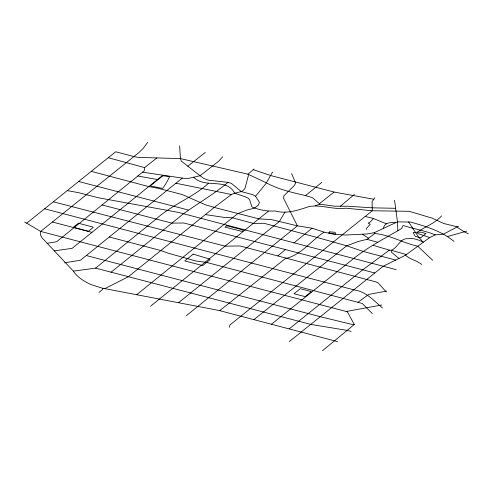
<?xml version="1.0" encoding="UTF-8"?>
<svg xmlns="http://www.w3.org/2000/svg" width="493" height="493" viewBox="0 0 493 493"><rect width="100%" height="100%" fill="white"/><g stroke="black" fill="none" stroke-linecap="round" stroke-linejoin="round"><path stroke-width="0.74" d="M156.891 157.926L144.622 167.62L144.313 170.757L56.701 241.706L47.155 243.332M383.455 228.314C384.213 222.528 390.937 222.14 395.485 222.756M229.233 327.315L229.954 324.93L372.295 210.751L409.196 211.306L432.108 218.134L443.712 223.483L457.319 226.866L458.552 226.54M422.255 241.558L421.607 240.27L418.834 237.497L408.524 221.819M102.975 288.282L102.322 289.674L99.031 292.386M272.58 172.125L265.832 183.716L255.54 196.245L259.41 202.34L258.418 205.07L254.345 208.175L246.919 210.03L237.953 213.512L203.455 240.695L136.684 294.728M285.053 211.99L279.346 221.499L178.528 302.727M374.89 197.748L372.067 201.686L372.295 210.751L345.833 208.194C333.453 209.901 321.559 204.472 309.339 206.468C298.283 210.147 286.729 214.295 275.039 210.942C267.224 211.565 259.071 209.975 251.917 206.937L249.741 200.016L248.343 198.291L245.563 196.898L234.656 193.207C226.54 177.233 204.878 189.016 193.675 177.221M147.74 142.304L143.198 148.399L139.075 152.411L40.672 231.433L40.444 234.902L41.8 237.54L73.365 271.132A64.916 27.744 3.2 0 0 90.922 284.56L102.15 288.122L219.058 310.479L337.613 341.649M222.639 156.842L218.645 161.248L200.109 175.742L188.344 178.441L183.236 178.213L142.532 172.199M373.398 218.541L370.576 221.659L368.222 223.224L370.261 224.204L366.582 228.265L366.706 229.436M441.574 215.885C435.005 223.347 425.385 226.552 417.392 232.074L417.663 233.435L429.668 237.571L435.282 234.859L443.558 234.107L457.319 226.866L457.911 227.711L464.301 231.839L468.35 233.731M253.938 169.044L248.016 174.195L180.444 158.592L138.89 157.415L135.236 156.897L115.682 151.77L26.671 223.187M340.41 206.222L354.387 194.396M277.818 255.941L285.422 249.538M24.65 221.998L40.672 231.433L347.325 311.761L354.288 324.486L322.508 350.696M104.818 288.633L128.279 276.783L214.282 207.393L231.427 194.489L234.656 193.207L241.299 191.592L242.747 190.754L244.892 188.677L248.417 175.471L248.016 174.195L266.577 182.958C278.662 189.485 292.226 192.547 305.524 195.567L321.806 182.361M293.92 242.969L312.075 228.204L324.111 232.129L333.952 234.292L345.494 235.025L367.106 233.959L374.181 232.733L397.457 221.85L410.601 222.078C425.897 226.336 441.617 231.118 454.041 241.441M73.365 271.132L95.587 268.124L156.25 218.923C172.051 204.638 192.892 197.607 208.656 183.156M182.293 178.078L80.538 260.193L64.608 262.849M162.856 175.2L72.144 248.343L54.261 250.869M150.488 306.276L268.414 211.152M219.668 310.639L285.983 258.104M324.111 232.129C311.354 240.424 301.802 254.302 286.587 258.264M111.079 272.228L183.464 213.777C198.204 203.159 214.079 194.063 228.056 182.367L231.433 183.408L241.299 191.592L252.632 194.63L255.54 196.245M289.151 328.905L362.583 269.942L389.384 250.136L391.319 250.302L406.405 254.561M205.304 152.46L187.821 166.178M186.434 315.649L297.402 225.837L312.075 228.204M271.415 324.246L353.567 258.579C368.474 246.746 385.649 237.891 401.931 228.358L402.165 226.694L403.268 225.529C413.892 228.851 424.898 230.693 435.282 234.859M319.378 203.714L334.088 192.048L373.805 199.264M253.883 319.637L346.69 245.804L358.263 241.478L367.014 239.333L374.754 233.546C389.889 234.847 403.126 243.024 417.787 246.247L432.644 260.273M289.274 341.624L383.16 266.275L405.511 255.214L429.668 237.571M357.893 302.32L368.776 294.395L386.53 291.086M315.052 205.741L319.92 204.188L334.802 206.21L347.996 206.24L372.221 207.824L395.645 208.317M466.655 231.125L447.182 236.64M346.252 311.484L381.699 305.001M228.056 182.367L208.292 180.179L203.819 178.386L200.109 175.742L181.27 161.075L180.444 158.592L179.637 145.897M354.288 324.486L351.201 324.24L320.314 316.716L86.33 255.54M205.402 214.597L223.643 217.321L232.437 217.783L253.347 223.421L263.983 223.28L317.387 237.552L346.69 245.804L363.088 251.405L395.694 260.07M137.843 175.995L157.489 179.532M67.258 190.625L78.042 192.566L98.199 197.724L178.17 212.347L396.181 269.665M175.921 183.236L231.427 194.489M365.196 216.452L372.918 218.35L386.37 223.76M334.088 192.048L270.867 175.6L253.266 169.623M53.324 201.803L225.128 246.161L240.054 245.952L376.036 281.928L378.285 283.007L386.198 291.881M78.633 181.498L188.271 210.006M374.742 272.956L183.988 223.009L171.841 223.119L102.076 204.959M109.391 237.022L160.897 250.555L168.175 253.186L196.109 261.056L206.154 262.301L362.201 303.454L372.301 313.536M351.121 331.432L347.232 330.415L310.873 324.419L95.587 268.124M44.617 208.792L354.51 290.026C366.114 291.585 373.977 300.81 382.457 307.94M52.412 222.01L91.957 232.369M91.26 171.367L148.726 186.594L158.013 188.258L182.367 194.593L205.489 204.811L216.094 207.923L258.862 218.861L271.36 219.588L297.402 225.837L283.567 198.328L283.937 195.77L294.555 185.3L295.59 182.94L291.597 173.591M108.257 157.729L144.622 167.62M305.524 195.567L312.445 197.65L319.92 204.188M367.014 239.333L377.952 242.365M373.102 245.317L389.384 250.136M423.413 242.137C418.686 239.98 413.541 237.805 408.229 238.674C399.959 237.872 398.122 247.622 391.319 250.302L391.276 252.046L398.96 258.455M362.392 234.243L368.511 238.218M421.718 264.494C416.905 260.483 410.151 259.558 405.511 255.214M374.181 232.733L374.754 233.546M394.566 200.213L397.457 221.85L397.869 230.551M329.762 231.87L328.591 232.899L335.45 234.033L335.203 232.308L329.762 231.87M425.872 233.528L420.677 237.829L415.155 236.332L413.196 232.437L421.17 232.16L425.872 233.528M78.369 223.224L73.315 227.31L88.469 231.26L93.183 227.452L92.85 227.002L78.369 223.224M162.789 175.816L150.297 185.898L162.604 188.474A261.728 111.849 3.2 0 0 169.604 176.494L162.789 175.816M226.7 225.757L225.011 227.113L240.615 231.118L242.47 231.242L243.32 230.558L242.815 229.892L226.7 225.757M193.182 254.148L184.801 260.914L202.685 265.591L210.117 259.626L209.716 259.053L193.182 254.148M311.04 291.887L305.149 296.644L294.007 293.736L300.305 288.701L310.707 291.437L311.04 291.887"/></g></svg>
